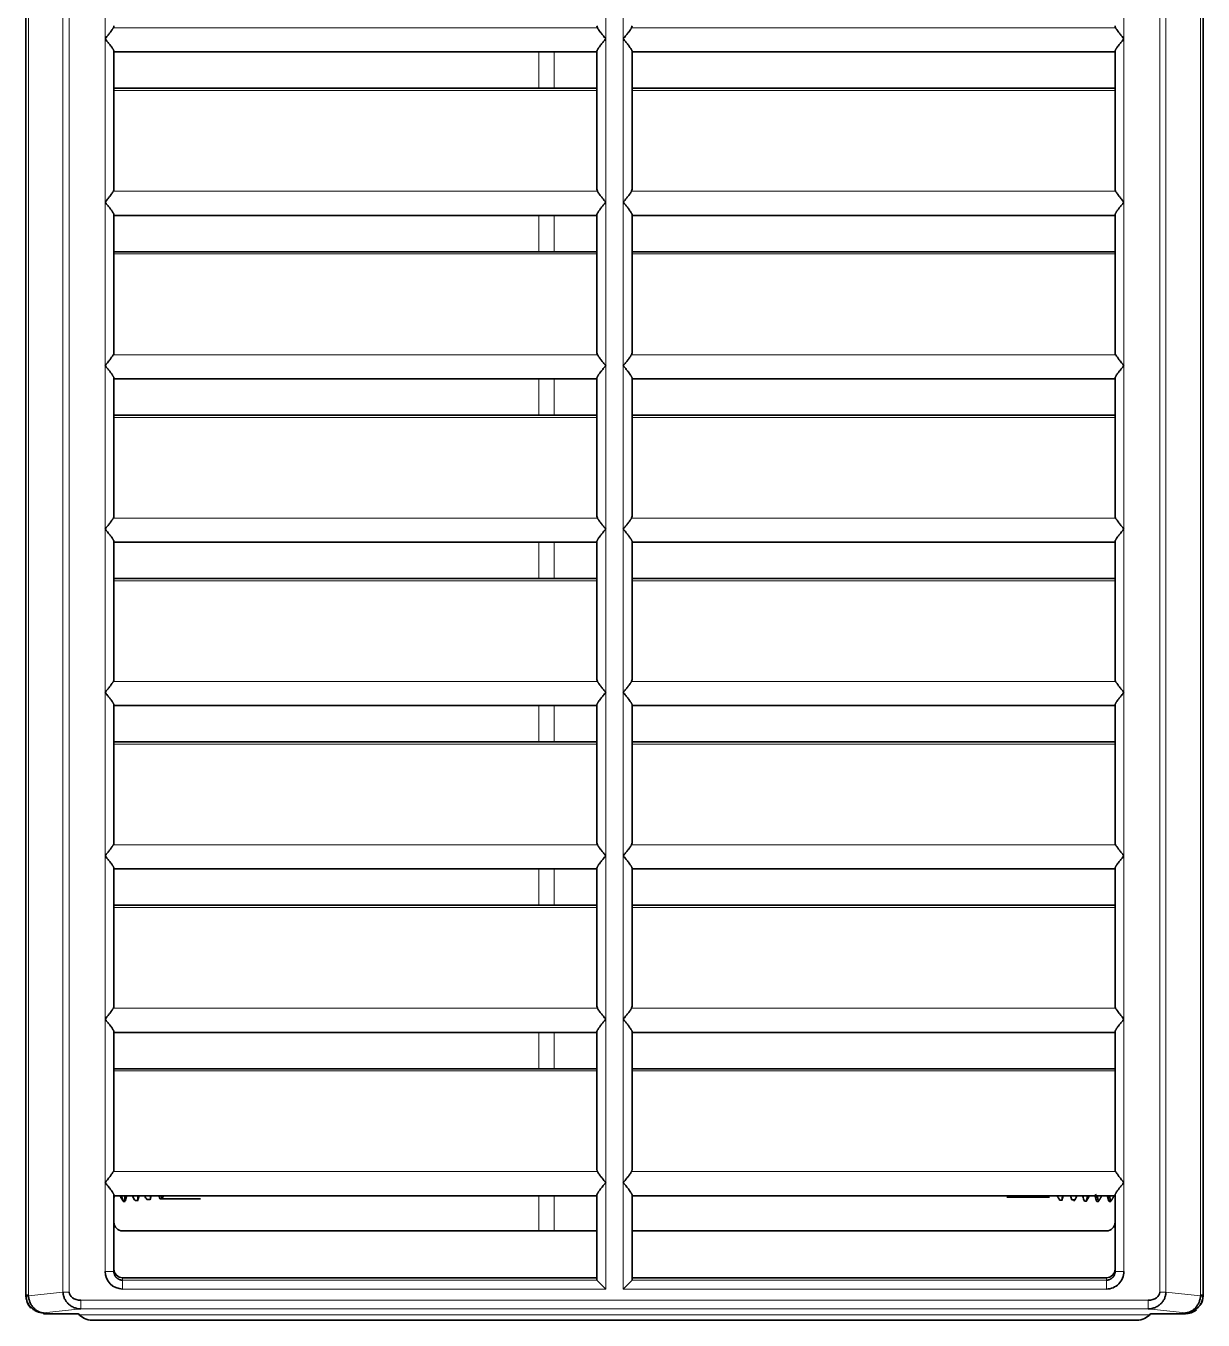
# Model space of a CAD drawing. Header units: inches. Extents: x -1096 to 3103, y -191 to 3207.
# Drawn here: x 2688.4 to 2755.4, y 1251.4 to 1325 of the extents above; entities that cross this region are included whole.
import ezdxf

# ---------------------------------------------------------------- set-up
doc = ezdxf.new("R2010")
doc.units = ezdxf.units.IN

msp = doc.modelspace()

# ---------------------------------------------------------------- linework, layer by layer
at = {"lineweight": 35}
for p, q in [((2688.361, 1364.281), (2688.361, 1252.808)), ((2755.379, 1252.808), (2755.379, 1364.281)), ((2693.37, 1315.743), (2693.37, 1323.6)), ((2693.37, 1323.557), (2720.87, 1323.557)), ((2720.87, 1315.743), (2720.87, 1323.6)), ((2722.87, 1323.6), (2722.87, 1315.743)), ((2722.87, 1323.557), (2750.37, 1323.557)), ((2750.37, 1323.6), (2750.37, 1315.743)), ((2720.87, 1321.491), (2693.37, 1321.491)), ((2750.37, 1321.491), (2722.87, 1321.491)), ((2693.37, 1306.443), (2693.37, 1314.3)), ((2693.37, 1314.257), (2720.87, 1314.257)), ((2720.87, 1306.443), (2720.87, 1314.3)), ((2722.87, 1314.3), (2722.87, 1306.443)), ((2722.87, 1314.257), (2750.37, 1314.257)), ((2750.37, 1314.3), (2750.37, 1306.443)), ((2720.87, 1312.191), (2693.37, 1312.191)), ((2750.37, 1312.191), (2722.87, 1312.191)), ((2693.37, 1297.143), (2693.37, 1305)), ((2693.37, 1304.957), (2720.87, 1304.957)), ((2720.87, 1297.143), (2720.87, 1305)), ((2722.87, 1305), (2722.87, 1297.143)), ((2722.87, 1304.957), (2750.37, 1304.957)), ((2750.37, 1305), (2750.37, 1297.143)), ((2720.87, 1302.891), (2693.37, 1302.891)), ((2750.37, 1302.891), (2722.87, 1302.891)), ((2693.37, 1287.843), (2693.37, 1295.7)), ((2693.37, 1295.657), (2720.87, 1295.657)), ((2720.87, 1287.843), (2720.87, 1295.7)), ((2722.87, 1295.7), (2722.87, 1287.843)), ((2722.87, 1295.657), (2750.37, 1295.657)), ((2750.37, 1295.7), (2750.37, 1287.843)), ((2720.87, 1293.591), (2693.37, 1293.591)), ((2750.37, 1293.591), (2722.87, 1293.591)), ((2693.37, 1278.543), (2693.37, 1286.4)), ((2693.37, 1286.357), (2720.87, 1286.357)), ((2720.87, 1278.543), (2720.87, 1286.4)), ((2722.87, 1286.4), (2722.87, 1278.543)), ((2722.87, 1286.357), (2750.37, 1286.357)), ((2750.37, 1286.4), (2750.37, 1278.543)), ((2720.87, 1284.291), (2693.37, 1284.291)), ((2750.37, 1284.291), (2722.87, 1284.291)), ((2693.37, 1269.243), (2693.37, 1277.1)), ((2693.37, 1277.057), (2720.87, 1277.057)), ((2720.87, 1269.243), (2720.87, 1277.1)), ((2722.87, 1277.1), (2722.87, 1269.243)), ((2722.87, 1277.057), (2750.37, 1277.057)), ((2750.37, 1277.1), (2750.37, 1269.243)), ((2720.87, 1274.991), (2693.37, 1274.991)), ((2750.37, 1274.991), (2722.87, 1274.991)), ((2693.37, 1259.943), (2693.37, 1267.8)), ((2720.87, 1259.943), (2720.87, 1267.8)), ((2722.87, 1267.8), (2722.87, 1259.943)), ((2750.37, 1267.8), (2750.37, 1259.943)), ((2693.37, 1267.757), (2720.87, 1267.757)), ((2722.87, 1267.757), (2750.37, 1267.757)), ((2720.87, 1265.691), (2693.37, 1265.691)), ((2750.37, 1265.691), (2722.87, 1265.691)), ((2693.37, 1254.149), (2693.37, 1258.5)), ((2693.37, 1258.457), (2720.87, 1258.457)), ((2693.387, 1258.438), (2693.407, 1258.475)), ((2693.39, 1258.44), (2693.405, 1258.457)), ((2693.875, 1258.201), (2693.902, 1258.14)), ((2694.091, 1258.441), (2694.105, 1258.457)), ((2694.597, 1258.211), (2694.585, 1258.184)), ((2694.723, 1258.168), (2694.802, 1258.457)), ((2694.726, 1258.193), (2694.726, 1258.457)), ((2694.727, 1258.193), (2694.74, 1258.23)), ((2694.771, 1258.458), (2694.792, 1258.443)), ((2694.79, 1258.44), (2694.805, 1258.457)), ((2695.113, 1258.457), (2695.129, 1258.429)), ((2695.439, 1258.25), (2695.246, 1258.25)), ((2695.439, 1258.25), (2695.459, 1258.3)), ((2695.44, 1258.23), (2695.502, 1258.457)), ((2695.47, 1258.457), (2695.492, 1258.443)), ((2695.49, 1258.44), (2695.505, 1258.457)), ((2696, 1258.287), (2696.102, 1258.287)), ((2696.102, 1258.287), (2698.306, 1258.287)), ((2720.87, 1253.649), (2720.87, 1258.5)), ((2722.87, 1258.5), (2722.87, 1253.649)), ((2722.87, 1258.457), (2750.37, 1258.457)), ((2744.21, 1258.383), (2746.523, 1258.383)), ((2746.474, 1258.457), (2746.513, 1258.39)), ((2746.51, 1258.394), (2746.523, 1258.383)), ((2746.523, 1258.383), (2746.625, 1258.383)), ((2746.651, 1258.427), (2746.659, 1258.457)), ((2747.233, 1258.202), (2747.245, 1258.23)), ((2747.335, 1258.202), (2747.233, 1258.202)), ((2747.351, 1258.242), (2747.335, 1258.202)), ((2747.336, 1258.186), (2747.409, 1258.457)), ((2748.075, 1258.216), (2747.911, 1258.216)), ((2748.521, 1258.457), (2748.528, 1258.449)), ((2748.523, 1258.457), (2748.535, 1258.415)), ((2749.221, 1258.457), (2749.224, 1258.454)), ((2749.921, 1258.457), (2749.924, 1258.454)), ((2750.37, 1258.5), (2750.37, 1254.149)), ((2693.902, 1258.14), (2694.004, 1258.14)), ((2693.985, 1258.171), (2694.004, 1258.14)), ((2748.62, 1258.148), (2748.729, 1258.148)), ((2748.723, 1258.151), (2748.738, 1258.156)), ((2749.322, 1258.14), (2749.424, 1258.14)), ((2750.022, 1258.14), (2750.006, 1258.16)), ((2750.022, 1258.14), (2750.124, 1258.14)), ((2720.87, 1256.457), (2693.87, 1256.457)), ((2749.87, 1256.457), (2722.87, 1256.457)), ((2693.87, 1253.789), (2720.87, 1253.789)), ((2722.87, 1253.789), (2749.87, 1253.789)), ((2720.87, 1253.649), (2720.87, 1253.649)), ((2721.37, 1253.149), (2720.87, 1253.649)), ((2722.87, 1253.649), (2722.37, 1253.149)), ((2688.374, 1252.644), (2688.383, 1252.587)), ((2755.356, 1252.587), (2755.365, 1252.644)), ((2689.372, 1251.746), (2691.124, 1251.746)), ((2752.615, 1251.746), (2754.368, 1251.746)), ((2751.62, 1251.379), (2692.12, 1251.379))]:
    msp.add_line(p, q, dxfattribs=at)
at = {"lineweight": 13}
for p, q in [((2688.507, 1364.281), (2688.507, 1252.808)), ((2755.233, 1252.808), (2755.233, 1364.281)), ((2690.473, 1252.977), (2690.473, 1349.812)), ((2690.827, 1252.977), (2690.827, 1349.812)), ((2752.913, 1349.812), (2752.913, 1252.977)), ((2753.266, 1349.812), (2753.266, 1252.977)), ((2692.87, 1324.307), (2692.87, 1333.607)), ((2721.37, 1333.607), (2721.37, 1324.307)), ((2722.37, 1324.307), (2722.37, 1333.607)), ((2750.87, 1333.607), (2750.87, 1324.307)), ((2720.899, 1324.929), (2693.34, 1324.929)), ((2750.399, 1324.929), (2722.84, 1324.929)), ((2692.87, 1315.007), (2692.87, 1324.307)), ((2721.37, 1324.307), (2721.37, 1315.007)), ((2722.37, 1315.007), (2722.37, 1324.307)), ((2750.87, 1324.307), (2750.87, 1315.007)), ((2717.567, 1321.49), (2717.567, 1323.557)), ((2718.433, 1323.557), (2718.433, 1321.489)), ((2720.87, 1321.362), (2693.37, 1321.362)), ((2750.37, 1321.362), (2722.87, 1321.362)), ((2692.87, 1305.707), (2692.87, 1315.007)), ((2720.899, 1315.629), (2693.34, 1315.629)), ((2721.37, 1315.007), (2721.37, 1305.707)), ((2722.37, 1305.707), (2722.37, 1315.007)), ((2750.399, 1315.629), (2722.84, 1315.629)), ((2750.87, 1315.007), (2750.87, 1305.707)), ((2717.567, 1312.19), (2717.567, 1314.257)), ((2718.433, 1314.256), (2718.433, 1312.19)), ((2720.87, 1312.062), (2693.37, 1312.062)), ((2750.37, 1312.062), (2722.87, 1312.062)), ((2720.899, 1306.329), (2693.34, 1306.329)), ((2750.399, 1306.329), (2722.84, 1306.329)), ((2692.87, 1296.407), (2692.87, 1305.707)), ((2721.37, 1305.707), (2721.37, 1296.407)), ((2722.37, 1296.407), (2722.37, 1305.707)), ((2750.87, 1305.707), (2750.87, 1296.407)), ((2717.567, 1302.89), (2717.567, 1304.957)), ((2718.433, 1304.957), (2718.433, 1302.889)), ((2720.87, 1302.762), (2693.37, 1302.762)), ((2750.37, 1302.762), (2722.87, 1302.762)), ((2720.899, 1297.029), (2693.34, 1297.029)), ((2750.399, 1297.029), (2722.84, 1297.029)), ((2692.87, 1287.107), (2692.87, 1296.407)), ((2721.37, 1296.407), (2721.37, 1287.107)), ((2722.37, 1287.107), (2722.37, 1296.407)), ((2750.87, 1296.407), (2750.87, 1287.107)), ((2717.567, 1293.592), (2717.567, 1295.658)), ((2718.433, 1295.658), (2718.433, 1293.592)), ((2720.87, 1293.462), (2693.37, 1293.462)), ((2750.37, 1293.462), (2722.87, 1293.462)), ((2720.899, 1287.729), (2693.34, 1287.729)), ((2750.399, 1287.729), (2722.84, 1287.729)), ((2692.87, 1277.807), (2692.87, 1287.107)), ((2721.37, 1287.107), (2721.37, 1277.807)), ((2722.37, 1277.807), (2722.37, 1287.107)), ((2750.87, 1287.107), (2750.87, 1277.807)), ((2717.567, 1284.292), (2717.567, 1286.358)), ((2718.433, 1286.358), (2718.433, 1284.291)), ((2720.87, 1284.162), (2693.37, 1284.162)), ((2750.37, 1284.162), (2722.87, 1284.162)), ((2720.899, 1278.429), (2693.34, 1278.429)), ((2750.399, 1278.429), (2722.84, 1278.429)), ((2692.87, 1268.507), (2692.87, 1277.807)), ((2721.37, 1277.807), (2721.37, 1268.507)), ((2722.37, 1268.507), (2722.37, 1277.807)), ((2750.87, 1277.807), (2750.87, 1268.507)), ((2717.567, 1274.992), (2717.567, 1277.058)), ((2718.433, 1277.058), (2718.433, 1274.992)), ((2720.87, 1274.862), (2693.37, 1274.862)), ((2750.37, 1274.862), (2722.87, 1274.862)), ((2692.87, 1268.507), (2692.87, 1259.207)), ((2720.899, 1269.129), (2693.34, 1269.129)), ((2721.37, 1268.507), (2721.37, 1259.207)), ((2722.37, 1259.207), (2722.37, 1268.507)), ((2750.399, 1269.129), (2722.84, 1269.129)), ((2750.87, 1268.507), (2750.87, 1259.207)), ((2717.567, 1265.692), (2717.567, 1267.758)), ((2718.433, 1267.758), (2718.433, 1265.691)), ((2720.87, 1265.562), (2693.37, 1265.562)), ((2750.37, 1265.562), (2722.87, 1265.562)), ((2720.899, 1259.829), (2693.34, 1259.829)), ((2750.399, 1259.829), (2722.84, 1259.829)), ((2692.87, 1259.207), (2692.87, 1254.149)), ((2721.37, 1259.207), (2721.37, 1253.149)), ((2722.37, 1253.149), (2722.37, 1259.207)), ((2750.87, 1259.207), (2750.87, 1254.149)), ((2717.567, 1256.458), (2717.567, 1258.459)), ((2718.433, 1258.458), (2718.433, 1256.459)), ((2692.87, 1254.149), (2693.37, 1254.149)), ((2693.87, 1253.649), (2693.87, 1253.789)), ((2749.87, 1253.649), (2749.87, 1253.789)), ((2750.87, 1254.149), (2750.37, 1254.149)), ((2720.87, 1253.649), (2693.87, 1253.649)), ((2693.87, 1253.149), (2693.87, 1253.649)), ((2721.37, 1253.149), (2693.87, 1253.149)), ((2749.87, 1253.149), (2722.37, 1253.149)), ((2749.87, 1253.649), (2722.87, 1253.649)), ((2749.87, 1253.149), (2749.87, 1253.649)), ((2690.473, 1252.977), (2688.508, 1252.77)), ((2690.473, 1252.977), (2690.827, 1252.977)), ((2752.258, 1252.511), (2691.482, 1252.511)), ((2691.482, 1252.014), (2691.482, 1252.511)), ((2752.258, 1252.014), (2752.258, 1252.511)), ((2753.266, 1252.977), (2752.913, 1252.977)), ((2755.231, 1252.77), (2753.266, 1252.977)), ((2691.482, 1252.014), (2689.364, 1251.791)), ((2689.364, 1251.791), (2689.372, 1251.746)), ((2752.328, 1251.674), (2691.411, 1251.674)), ((2752.258, 1252.014), (2691.482, 1252.014)), ((2754.375, 1251.791), (2752.258, 1252.014)), ((2754.375, 1251.791), (2754.368, 1251.746))]:
    msp.add_line(p, q, dxfattribs=at)
at = {"lineweight": 35}
for centre, radius, start, end in [((2693.87, 1256.957), 0.5, 180, 270), ((2749.87, 1256.957), 0.5, 270, 0), ((2693.87, 1254.149), 1, 179.99615, 269.99512), ((2749.87, 1254.149), 1, 270.00382, 0.0049), ((2692.12, 1252.379), 1, 220.65609, 270), ((2751.62, 1252.379), 1, 270, 319.34391)]:
    msp.add_arc(centre, radius, start, end, dxfattribs=at)
for centre, major_axis, ratio, start_param, end_param in [((2692.87, 1325.043), (-0.5, 0), 0.674509, 2.795963, 3.141593), ((2721.37, 1325.043), (-0.5, 0), 0.674509, 0, 0.34563), ((2722.37, 1325.043), (-0.5, 0), 0.674509, 2.795963, 3.141593), ((2750.87, 1325.043), (0.5, 0), 0.674509, 3.141593, 3.487223), ((2692.87, 1315.743), (-0.5, 0), 0.674509, 2.795963, 3.141593), ((2721.37, 1315.743), (-0.5, 0), 0.674509, 0, 0.34563), ((2722.37, 1315.743), (-0.5, 0), 0.674509, 2.795963, 3.141593), ((2750.87, 1315.743), (-0.5, 0), 0.674509, 0, 0.34563), ((2692.87, 1306.443), (0.5, 0), 0.674509, 5.937555, 6.283185), ((2721.37, 1306.443), (-0.5, 0), 0.674509, 0, 0.34563), ((2722.37, 1306.443), (-0.5, 0), 0.674509, 2.795963, 3.141593), ((2750.87, 1306.443), (-0.5, 0), 0.674509, 0, 0.34563), ((2692.87, 1297.143), (0.5, 0), 0.674509, 5.937555, 6.283185), ((2721.37, 1297.143), (-0.5, 0), 0.674509, 0, 0.34563), ((2722.37, 1297.143), (-0.5, 0), 0.674509, 2.795963, 3.141593), ((2750.87, 1297.143), (-0.5, 0), 0.674509, 0, 0.34563), ((2692.87, 1287.843), (-0.5, 0), 0.674509, 2.795963, 3.141593), ((2721.37, 1287.843), (-0.5, 0), 0.674509, 0, 0.34563), ((2722.37, 1287.843), (-0.5, 0), 0.674509, 2.795963, 3.141593), ((2750.87, 1287.843), (-0.5, 0), 0.674509, 0, 0.34563), ((2692.87, 1278.543), (0.5, 0), 0.674509, 5.937555, 6.283185), ((2721.37, 1278.543), (-0.5, 0), 0.674509, 0, 0.34563), ((2722.37, 1278.543), (-0.5, 0), 0.674509, 2.795963, 3.141593), ((2750.87, 1278.543), (-0.5, 0), 0.674509, 0, 0.34563), ((2692.87, 1269.243), (-0.5, 0), 0.674509, 2.795963, 3.141593), ((2721.37, 1269.243), (-0.5, 0), 0.674509, 0, 0.34563), ((2722.37, 1269.243), (-0.5, 0), 0.674509, 2.795963, 3.141593), ((2750.87, 1269.243), (-0.5, 0), 0.674509, 0, 0.34563), ((2692.87, 1259.943), (-0.5, 0), 0.674509, 2.795963, 3.141593), ((2721.37, 1259.943), (0.5, 0), 0.674509, 3.141593, 3.487223), ((2722.37, 1259.943), (-0.5, 0), 0.674509, 2.795963, 3.141593), ((2750.87, 1259.943), (-0.5, 0), 0.674509, 0, 0.34563), ((2744.342, 1260.141), (-4.941, 1.794), 0.179153, 3.119459, 3.338518), ((2693.87, 1254.289), (0, 0.5), 0.999848, 1.570796, 3.141593), ((2749.87, 1254.289), (0, 0.5), 0.999848, 3.141593, 4.712389), ((2722.37, 1253.649), (0.5, 0), 0.017452, 6.265734, 6.283185), ((2689.37, 1252.751), (0.165, -0.992), 0.994372, 4.546903, 5.299574), ((2691.534, 1253.014), (-0.705, -0.074), 0.70517, 6.209166, 7.705915), ((2752.206, 1253.014), (-0.705, 0.074), 0.705146, 1.718713, 3.215557), ((2754.37, 1252.751), (-0.165, -0.992), 0.994372, 1.237811, 1.736283), ((2691.124, 1251.719), (-0.25, 0), 0.105104, 3.159046, 4.712389), ((2752.615, 1251.719), (-0.25, 0), 0.105104, 4.712389, 6.265732), ((2754.37, 1252.751), (-0.165, -0.992), 0.994372, 0.163662, 0.840086)]:
    msp.add_ellipse(centre, major_axis=major_axis, ratio=ratio, start_param=start_param, end_param=end_param, dxfattribs=at)
for points, degree in [([(2693.34, 1324.929), (2693.334, 1324.918), (2693.321, 1324.895), (2693.295, 1324.854), (2693.263, 1324.807), (2693.224, 1324.752), (2693.178, 1324.691), (2693.126, 1324.625), (2693.068, 1324.552), (2693.006, 1324.474), (2692.938, 1324.391), (2692.893, 1324.335), (2692.87, 1324.307)], 3), ([(2721.37, 1324.307), (2721.347, 1324.335), (2721.301, 1324.391), (2721.235, 1324.473), (2721.172, 1324.551), (2721.114, 1324.624), (2721.062, 1324.692), (2721.016, 1324.752), (2720.977, 1324.806), (2720.945, 1324.854), (2720.919, 1324.895), (2720.905, 1324.918), (2720.899, 1324.929)], 3), ([(2722.84, 1324.929), (2722.834, 1324.918), (2722.821, 1324.895), (2722.795, 1324.854), (2722.762, 1324.806), (2722.723, 1324.752), (2722.678, 1324.692), (2722.626, 1324.624), (2722.568, 1324.551), (2722.505, 1324.473), (2722.438, 1324.391), (2722.393, 1324.335), (2722.37, 1324.307)], 3), ([(2750.87, 1324.307), (2750.847, 1324.335), (2750.801, 1324.391), (2750.734, 1324.474), (2750.671, 1324.552), (2750.614, 1324.625), (2750.562, 1324.691), (2750.516, 1324.752), (2750.477, 1324.807), (2750.445, 1324.854), (2750.419, 1324.895), (2750.405, 1324.918), (2750.399, 1324.929)], 3), ([(2692.87, 1324.307), (2692.893, 1324.279), (2692.939, 1324.223), (2693.008, 1324.138), (2693.073, 1324.057), (2693.133, 1323.981), (2693.185, 1323.913), (2693.231, 1323.852), (2693.27, 1323.797), (2693.302, 1323.75), (2693.328, 1323.709), (2693.347, 1323.674), (2693.36, 1323.644), (2693.368, 1323.619), (2693.37, 1323.606), (2693.37, 1323.6)], 3), ([(2721.37, 1324.307), (2721.346, 1324.278), (2721.299, 1324.22), (2721.23, 1324.135), (2721.165, 1324.054), (2721.105, 1323.979), (2721.052, 1323.91), (2721.006, 1323.849), (2720.967, 1323.794), (2720.936, 1323.747), (2720.911, 1323.707), (2720.892, 1323.672), (2720.879, 1323.643), (2720.871, 1323.619), (2720.87, 1323.606), (2720.87, 1323.6)], 3), ([(2722.37, 1324.307), (2722.394, 1324.278), (2722.441, 1324.22), (2722.51, 1324.135), (2722.575, 1324.054), (2722.634, 1323.979), (2722.687, 1323.91), (2722.733, 1323.849), (2722.772, 1323.794), (2722.804, 1323.747), (2722.829, 1323.707), (2722.848, 1323.672), (2722.861, 1323.643), (2722.868, 1323.619), (2722.87, 1323.606), (2722.87, 1323.6)], 3), ([(2750.37, 1323.6), (2750.37, 1323.606), (2750.371, 1323.619), (2750.379, 1323.644), (2750.393, 1323.673), (2750.412, 1323.708), (2750.437, 1323.749), (2750.469, 1323.797), (2750.508, 1323.851), (2750.554, 1323.913), (2750.607, 1323.981), (2750.666, 1324.056), (2750.732, 1324.138), (2750.801, 1324.223), (2750.847, 1324.279), (2750.87, 1324.307)], 3), ([(2693.34, 1315.629), (2693.334, 1315.618), (2693.321, 1315.595), (2693.295, 1315.554), (2693.263, 1315.507), (2693.224, 1315.452), (2693.178, 1315.391), (2693.126, 1315.325), (2693.068, 1315.252), (2693.006, 1315.174), (2692.938, 1315.091), (2692.893, 1315.035), (2692.87, 1315.007)], 3), ([(2692.87, 1315.007), (2692.893, 1314.979), (2692.939, 1314.923), (2693.008, 1314.838), (2693.073, 1314.757), (2693.133, 1314.681), (2693.185, 1314.613), (2693.231, 1314.552), (2693.27, 1314.497), (2693.302, 1314.45), (2693.328, 1314.409), (2693.347, 1314.374), (2693.36, 1314.344), (2693.368, 1314.319), (2693.37, 1314.306), (2693.37, 1314.3)], 3), ([(2721.37, 1315.007), (2721.346, 1314.978), (2721.299, 1314.92), (2721.23, 1314.835), (2721.165, 1314.754), (2721.105, 1314.679), (2721.052, 1314.61), (2721.006, 1314.549), (2720.967, 1314.494), (2720.936, 1314.447), (2720.911, 1314.407), (2720.892, 1314.372), (2720.879, 1314.343), (2720.871, 1314.319), (2720.87, 1314.306), (2720.87, 1314.3)], 3), ([(2721.37, 1315.007), (2721.347, 1315.035), (2721.301, 1315.091), (2721.235, 1315.173), (2721.172, 1315.251), (2721.114, 1315.324), (2721.062, 1315.392), (2721.016, 1315.452), (2720.977, 1315.506), (2720.945, 1315.554), (2720.919, 1315.595), (2720.905, 1315.618), (2720.899, 1315.629)], 3), ([(2722.84, 1315.629), (2722.834, 1315.618), (2722.821, 1315.595), (2722.795, 1315.554), (2722.762, 1315.506), (2722.723, 1315.452), (2722.678, 1315.392), (2722.626, 1315.324), (2722.568, 1315.251), (2722.505, 1315.173), (2722.438, 1315.091), (2722.393, 1315.035), (2722.37, 1315.007)], 3), ([(2722.37, 1315.007), (2722.394, 1314.978), (2722.441, 1314.92), (2722.51, 1314.835), (2722.575, 1314.754), (2722.634, 1314.679), (2722.687, 1314.61), (2722.733, 1314.549), (2722.772, 1314.494), (2722.804, 1314.447), (2722.829, 1314.407), (2722.848, 1314.372), (2722.861, 1314.343), (2722.868, 1314.319), (2722.87, 1314.306), (2722.87, 1314.3)], 3), ([(2750.37, 1314.3), (2750.37, 1314.306), (2750.371, 1314.319), (2750.379, 1314.344), (2750.393, 1314.373), (2750.412, 1314.408), (2750.437, 1314.449), (2750.469, 1314.497), (2750.508, 1314.551), (2750.554, 1314.613), (2750.607, 1314.681), (2750.666, 1314.756), (2750.732, 1314.838), (2750.801, 1314.923), (2750.847, 1314.979), (2750.87, 1315.007)], 3), ([(2750.87, 1315.007), (2750.847, 1315.035), (2750.801, 1315.091), (2750.734, 1315.174), (2750.671, 1315.252), (2750.614, 1315.325), (2750.562, 1315.391), (2750.516, 1315.452), (2750.477, 1315.507), (2750.445, 1315.554), (2750.419, 1315.595), (2750.405, 1315.618), (2750.399, 1315.629)], 3), ([(2693.34, 1306.329), (2693.334, 1306.318), (2693.321, 1306.295), (2693.295, 1306.254), (2693.263, 1306.207), (2693.224, 1306.152), (2693.178, 1306.091), (2693.126, 1306.025), (2693.068, 1305.952), (2693.006, 1305.874), (2692.938, 1305.791), (2692.893, 1305.735), (2692.87, 1305.707)], 3), ([(2721.37, 1305.707), (2721.347, 1305.735), (2721.301, 1305.791), (2721.235, 1305.873), (2721.172, 1305.951), (2721.114, 1306.024), (2721.062, 1306.092), (2721.016, 1306.152), (2720.977, 1306.206), (2720.945, 1306.254), (2720.919, 1306.295), (2720.905, 1306.318), (2720.899, 1306.329)], 3), ([(2722.84, 1306.329), (2722.834, 1306.318), (2722.821, 1306.295), (2722.795, 1306.254), (2722.762, 1306.206), (2722.723, 1306.152), (2722.678, 1306.092), (2722.626, 1306.024), (2722.568, 1305.951), (2722.505, 1305.873), (2722.438, 1305.791), (2722.393, 1305.735), (2722.37, 1305.707)], 3), ([(2750.87, 1305.707), (2750.847, 1305.735), (2750.801, 1305.791), (2750.734, 1305.874), (2750.671, 1305.952), (2750.614, 1306.025), (2750.562, 1306.091), (2750.516, 1306.152), (2750.477, 1306.207), (2750.445, 1306.254), (2750.419, 1306.295), (2750.405, 1306.318), (2750.399, 1306.329)], 3), ([(2692.87, 1305.707), (2692.893, 1305.679), (2692.939, 1305.623), (2693.008, 1305.538), (2693.073, 1305.457), (2693.133, 1305.381), (2693.185, 1305.313), (2693.231, 1305.252), (2693.27, 1305.197), (2693.302, 1305.15), (2693.328, 1305.109), (2693.347, 1305.074), (2693.36, 1305.044), (2693.368, 1305.019), (2693.37, 1305.006), (2693.37, 1305)], 3), ([(2721.37, 1305.707), (2721.346, 1305.678), (2721.299, 1305.62), (2721.23, 1305.535), (2721.165, 1305.454), (2721.105, 1305.379), (2721.052, 1305.31), (2721.006, 1305.249), (2720.967, 1305.194), (2720.936, 1305.147), (2720.911, 1305.107), (2720.892, 1305.072), (2720.879, 1305.043), (2720.871, 1305.019), (2720.87, 1305.006), (2720.87, 1305)], 3), ([(2722.37, 1305.707), (2722.394, 1305.678), (2722.441, 1305.62), (2722.51, 1305.535), (2722.575, 1305.454), (2722.634, 1305.379), (2722.687, 1305.31), (2722.733, 1305.249), (2722.772, 1305.194), (2722.804, 1305.147), (2722.829, 1305.107), (2722.848, 1305.072), (2722.861, 1305.043), (2722.868, 1305.019), (2722.87, 1305.006), (2722.87, 1305)], 3), ([(2750.37, 1305), (2750.37, 1305.006), (2750.371, 1305.019), (2750.379, 1305.044), (2750.393, 1305.073), (2750.412, 1305.108), (2750.437, 1305.149), (2750.469, 1305.197), (2750.508, 1305.251), (2750.554, 1305.313), (2750.607, 1305.381), (2750.666, 1305.456), (2750.732, 1305.538), (2750.801, 1305.623), (2750.847, 1305.679), (2750.87, 1305.707)], 3), ([(2693.34, 1297.029), (2693.334, 1297.018), (2693.321, 1296.995), (2693.295, 1296.954), (2693.263, 1296.907), (2693.224, 1296.852), (2693.178, 1296.791), (2693.126, 1296.725), (2693.068, 1296.652), (2693.006, 1296.574), (2692.938, 1296.491), (2692.893, 1296.435), (2692.87, 1296.407)], 3), ([(2721.37, 1296.407), (2721.347, 1296.435), (2721.301, 1296.491), (2721.235, 1296.573), (2721.172, 1296.651), (2721.114, 1296.724), (2721.062, 1296.792), (2721.016, 1296.852), (2720.977, 1296.906), (2720.945, 1296.954), (2720.919, 1296.995), (2720.905, 1297.018), (2720.899, 1297.029)], 3), ([(2722.84, 1297.029), (2722.834, 1297.018), (2722.821, 1296.995), (2722.795, 1296.954), (2722.762, 1296.906), (2722.723, 1296.852), (2722.678, 1296.792), (2722.626, 1296.724), (2722.568, 1296.651), (2722.505, 1296.573), (2722.438, 1296.491), (2722.393, 1296.435), (2722.37, 1296.407)], 3), ([(2750.87, 1296.407), (2750.847, 1296.435), (2750.801, 1296.491), (2750.734, 1296.574), (2750.671, 1296.652), (2750.614, 1296.725), (2750.562, 1296.791), (2750.516, 1296.852), (2750.477, 1296.907), (2750.445, 1296.954), (2750.419, 1296.995), (2750.405, 1297.018), (2750.399, 1297.029)], 3), ([(2692.87, 1296.407), (2692.893, 1296.379), (2692.939, 1296.323), (2693.008, 1296.238), (2693.073, 1296.157), (2693.133, 1296.081), (2693.185, 1296.013), (2693.231, 1295.952), (2693.27, 1295.897), (2693.302, 1295.85), (2693.328, 1295.809), (2693.347, 1295.774), (2693.36, 1295.744), (2693.368, 1295.719), (2693.37, 1295.706), (2693.37, 1295.7)], 3), ([(2721.37, 1296.407), (2721.346, 1296.378), (2721.299, 1296.32), (2721.23, 1296.235), (2721.165, 1296.154), (2721.105, 1296.079), (2721.052, 1296.01), (2721.006, 1295.949), (2720.967, 1295.894), (2720.936, 1295.847), (2720.911, 1295.807), (2720.892, 1295.772), (2720.879, 1295.743), (2720.871, 1295.719), (2720.87, 1295.706), (2720.87, 1295.7)], 3), ([(2722.37, 1296.407), (2722.394, 1296.378), (2722.441, 1296.32), (2722.51, 1296.235), (2722.575, 1296.154), (2722.634, 1296.079), (2722.687, 1296.01), (2722.733, 1295.949), (2722.772, 1295.894), (2722.804, 1295.847), (2722.829, 1295.807), (2722.848, 1295.772), (2722.861, 1295.743), (2722.868, 1295.719), (2722.87, 1295.706), (2722.87, 1295.7)], 3), ([(2750.37, 1295.7), (2750.37, 1295.706), (2750.371, 1295.719), (2750.379, 1295.744), (2750.393, 1295.773), (2750.412, 1295.808), (2750.437, 1295.849), (2750.469, 1295.897), (2750.508, 1295.951), (2750.554, 1296.013), (2750.607, 1296.081), (2750.666, 1296.156), (2750.732, 1296.238), (2750.801, 1296.323), (2750.847, 1296.379), (2750.87, 1296.407)], 3), ([(2693.34, 1287.729), (2693.334, 1287.718), (2693.321, 1287.695), (2693.295, 1287.654), (2693.263, 1287.607), (2693.224, 1287.552), (2693.178, 1287.491), (2693.126, 1287.425), (2693.068, 1287.352), (2693.006, 1287.274), (2692.938, 1287.191), (2692.893, 1287.135), (2692.87, 1287.107)], 3), ([(2721.37, 1287.107), (2721.347, 1287.135), (2721.301, 1287.191), (2721.235, 1287.273), (2721.172, 1287.351), (2721.114, 1287.424), (2721.062, 1287.492), (2721.016, 1287.552), (2720.977, 1287.606), (2720.945, 1287.654), (2720.919, 1287.695), (2720.905, 1287.718), (2720.899, 1287.729)], 3), ([(2722.84, 1287.729), (2722.834, 1287.718), (2722.821, 1287.695), (2722.795, 1287.654), (2722.762, 1287.606), (2722.723, 1287.552), (2722.678, 1287.492), (2722.626, 1287.424), (2722.568, 1287.351), (2722.505, 1287.273), (2722.438, 1287.191), (2722.393, 1287.135), (2722.37, 1287.107)], 3), ([(2750.87, 1287.107), (2750.847, 1287.135), (2750.801, 1287.191), (2750.734, 1287.274), (2750.671, 1287.352), (2750.614, 1287.425), (2750.562, 1287.491), (2750.516, 1287.552), (2750.477, 1287.607), (2750.445, 1287.654), (2750.419, 1287.695), (2750.405, 1287.718), (2750.399, 1287.729)], 3), ([(2692.87, 1287.107), (2692.893, 1287.079), (2692.939, 1287.023), (2693.008, 1286.938), (2693.073, 1286.857), (2693.133, 1286.781), (2693.185, 1286.713), (2693.231, 1286.652), (2693.27, 1286.597), (2693.302, 1286.55), (2693.328, 1286.509), (2693.347, 1286.474), (2693.36, 1286.444), (2693.368, 1286.419), (2693.37, 1286.406), (2693.37, 1286.4)], 3), ([(2721.37, 1287.107), (2721.346, 1287.078), (2721.299, 1287.02), (2721.23, 1286.935), (2721.165, 1286.854), (2721.105, 1286.779), (2721.052, 1286.71), (2721.006, 1286.649), (2720.967, 1286.594), (2720.936, 1286.547), (2720.911, 1286.507), (2720.892, 1286.472), (2720.879, 1286.443), (2720.871, 1286.419), (2720.87, 1286.406), (2720.87, 1286.4)], 3), ([(2722.37, 1287.107), (2722.394, 1287.078), (2722.441, 1287.02), (2722.51, 1286.935), (2722.575, 1286.854), (2722.634, 1286.779), (2722.687, 1286.71), (2722.733, 1286.649), (2722.772, 1286.594), (2722.804, 1286.547), (2722.829, 1286.507), (2722.848, 1286.472), (2722.861, 1286.443), (2722.868, 1286.419), (2722.87, 1286.406), (2722.87, 1286.4)], 3), ([(2750.37, 1286.4), (2750.37, 1286.406), (2750.371, 1286.419), (2750.379, 1286.444), (2750.393, 1286.473), (2750.412, 1286.508), (2750.437, 1286.549), (2750.469, 1286.597), (2750.508, 1286.651), (2750.554, 1286.713), (2750.607, 1286.781), (2750.666, 1286.856), (2750.732, 1286.938), (2750.801, 1287.023), (2750.847, 1287.079), (2750.87, 1287.107)], 3), ([(2693.34, 1278.429), (2693.334, 1278.418), (2693.321, 1278.395), (2693.295, 1278.354), (2693.263, 1278.307), (2693.224, 1278.252), (2693.178, 1278.191), (2693.126, 1278.125), (2693.068, 1278.052), (2693.006, 1277.974), (2692.938, 1277.891), (2692.893, 1277.835), (2692.87, 1277.807)], 3), ([(2721.37, 1277.807), (2721.347, 1277.835), (2721.301, 1277.891), (2721.235, 1277.973), (2721.172, 1278.051), (2721.114, 1278.124), (2721.062, 1278.192), (2721.016, 1278.252), (2720.977, 1278.306), (2720.945, 1278.354), (2720.919, 1278.395), (2720.905, 1278.418), (2720.899, 1278.429)], 3), ([(2722.84, 1278.429), (2722.834, 1278.418), (2722.821, 1278.395), (2722.795, 1278.354), (2722.762, 1278.306), (2722.723, 1278.252), (2722.678, 1278.192), (2722.626, 1278.124), (2722.568, 1278.051), (2722.505, 1277.973), (2722.438, 1277.891), (2722.393, 1277.835), (2722.37, 1277.807)], 3), ([(2750.87, 1277.807), (2750.847, 1277.835), (2750.801, 1277.891), (2750.734, 1277.974), (2750.671, 1278.052), (2750.614, 1278.125), (2750.562, 1278.191), (2750.516, 1278.252), (2750.477, 1278.307), (2750.445, 1278.354), (2750.419, 1278.395), (2750.405, 1278.418), (2750.399, 1278.429)], 3), ([(2692.87, 1277.807), (2692.893, 1277.779), (2692.939, 1277.723), (2693.008, 1277.638), (2693.073, 1277.557), (2693.133, 1277.481), (2693.185, 1277.413), (2693.231, 1277.352), (2693.27, 1277.297), (2693.302, 1277.25), (2693.328, 1277.209), (2693.347, 1277.174), (2693.36, 1277.144), (2693.368, 1277.119), (2693.37, 1277.106), (2693.37, 1277.1)], 3), ([(2721.37, 1277.807), (2721.346, 1277.778), (2721.299, 1277.72), (2721.23, 1277.635), (2721.165, 1277.554), (2721.105, 1277.479), (2721.052, 1277.41), (2721.006, 1277.349), (2720.967, 1277.294), (2720.936, 1277.247), (2720.911, 1277.207), (2720.892, 1277.172), (2720.879, 1277.143), (2720.871, 1277.119), (2720.87, 1277.106), (2720.87, 1277.1)], 3), ([(2722.37, 1277.807), (2722.394, 1277.778), (2722.441, 1277.72), (2722.51, 1277.635), (2722.575, 1277.554), (2722.634, 1277.479), (2722.687, 1277.41), (2722.733, 1277.349), (2722.772, 1277.294), (2722.804, 1277.247), (2722.829, 1277.207), (2722.848, 1277.172), (2722.861, 1277.143), (2722.868, 1277.119), (2722.87, 1277.106), (2722.87, 1277.1)], 3), ([(2750.37, 1277.1), (2750.37, 1277.106), (2750.371, 1277.119), (2750.379, 1277.144), (2750.393, 1277.173), (2750.412, 1277.208), (2750.437, 1277.249), (2750.469, 1277.297), (2750.508, 1277.351), (2750.554, 1277.413), (2750.607, 1277.481), (2750.666, 1277.556), (2750.732, 1277.638), (2750.801, 1277.723), (2750.847, 1277.779), (2750.87, 1277.807)], 3), ([(2693.34, 1269.129), (2693.334, 1269.118), (2693.321, 1269.095), (2693.295, 1269.054), (2693.263, 1269.007), (2693.224, 1268.952), (2693.178, 1268.891), (2693.126, 1268.825), (2693.068, 1268.752), (2693.006, 1268.674), (2692.938, 1268.591), (2692.893, 1268.535), (2692.87, 1268.507)], 3), ([(2692.87, 1268.507), (2692.893, 1268.479), (2692.939, 1268.423), (2693.008, 1268.338), (2693.073, 1268.257), (2693.133, 1268.181), (2693.185, 1268.113), (2693.231, 1268.052), (2693.27, 1267.997), (2693.302, 1267.95), (2693.328, 1267.909), (2693.347, 1267.874), (2693.36, 1267.844), (2693.368, 1267.819), (2693.37, 1267.806), (2693.37, 1267.8)], 3), ([(2721.37, 1268.507), (2721.346, 1268.478), (2721.299, 1268.42), (2721.23, 1268.335), (2721.165, 1268.254), (2721.105, 1268.179), (2721.052, 1268.11), (2721.006, 1268.049), (2720.967, 1267.994), (2720.936, 1267.947), (2720.911, 1267.907), (2720.892, 1267.872), (2720.879, 1267.843), (2720.871, 1267.819), (2720.87, 1267.806), (2720.87, 1267.8)], 3), ([(2721.37, 1268.507), (2721.347, 1268.535), (2721.301, 1268.591), (2721.235, 1268.673), (2721.172, 1268.751), (2721.114, 1268.824), (2721.062, 1268.892), (2721.016, 1268.952), (2720.977, 1269.006), (2720.945, 1269.054), (2720.919, 1269.095), (2720.905, 1269.118), (2720.899, 1269.129)], 3), ([(2722.84, 1269.129), (2722.834, 1269.118), (2722.821, 1269.095), (2722.795, 1269.054), (2722.762, 1269.006), (2722.723, 1268.952), (2722.678, 1268.892), (2722.626, 1268.824), (2722.568, 1268.751), (2722.505, 1268.673), (2722.438, 1268.591), (2722.393, 1268.535), (2722.37, 1268.507)], 3), ([(2722.37, 1268.507), (2722.394, 1268.478), (2722.441, 1268.42), (2722.51, 1268.335), (2722.575, 1268.254), (2722.634, 1268.179), (2722.687, 1268.11), (2722.733, 1268.049), (2722.772, 1267.994), (2722.804, 1267.947), (2722.829, 1267.907), (2722.848, 1267.872), (2722.861, 1267.843), (2722.868, 1267.819), (2722.87, 1267.806), (2722.87, 1267.8)], 3), ([(2750.37, 1267.8), (2750.37, 1267.806), (2750.371, 1267.819), (2750.379, 1267.844), (2750.393, 1267.873), (2750.412, 1267.908), (2750.437, 1267.949), (2750.469, 1267.997), (2750.508, 1268.051), (2750.554, 1268.113), (2750.607, 1268.181), (2750.666, 1268.256), (2750.732, 1268.338), (2750.801, 1268.423), (2750.847, 1268.479), (2750.87, 1268.507)], 3), ([(2750.87, 1268.507), (2750.847, 1268.535), (2750.801, 1268.591), (2750.734, 1268.674), (2750.671, 1268.752), (2750.614, 1268.825), (2750.562, 1268.891), (2750.516, 1268.952), (2750.477, 1269.007), (2750.445, 1269.054), (2750.419, 1269.095), (2750.405, 1269.118), (2750.399, 1269.129)], 3), ([(2693.34, 1259.829), (2693.334, 1259.818), (2693.321, 1259.795), (2693.295, 1259.754), (2693.262, 1259.706), (2693.223, 1259.652), (2693.178, 1259.592), (2693.126, 1259.524), (2693.068, 1259.451), (2693.005, 1259.373), (2692.938, 1259.291), (2692.893, 1259.235), (2692.87, 1259.207)], 3), ([(2721.37, 1259.207), (2721.347, 1259.235), (2721.301, 1259.291), (2721.235, 1259.373), (2721.172, 1259.451), (2721.114, 1259.524), (2721.062, 1259.592), (2721.016, 1259.652), (2720.977, 1259.706), (2720.945, 1259.754), (2720.919, 1259.795), (2720.905, 1259.818), (2720.899, 1259.829)], 3), ([(2722.84, 1259.829), (2722.834, 1259.818), (2722.821, 1259.795), (2722.795, 1259.754), (2722.762, 1259.706), (2722.723, 1259.652), (2722.678, 1259.592), (2722.626, 1259.524), (2722.568, 1259.451), (2722.505, 1259.373), (2722.438, 1259.291), (2722.393, 1259.235), (2722.37, 1259.207)], 3), ([(2750.87, 1259.207), (2750.847, 1259.235), (2750.801, 1259.291), (2750.734, 1259.374), (2750.671, 1259.452), (2750.614, 1259.525), (2750.562, 1259.591), (2750.516, 1259.652), (2750.477, 1259.707), (2750.445, 1259.754), (2750.419, 1259.795), (2750.405, 1259.818), (2750.399, 1259.829)], 3), ([(2692.87, 1259.207), (2692.894, 1259.178), (2692.941, 1259.12), (2693.01, 1259.035), (2693.075, 1258.954), (2693.134, 1258.879), (2693.187, 1258.81), (2693.233, 1258.749), (2693.272, 1258.694), (2693.304, 1258.647), (2693.329, 1258.607), (2693.348, 1258.572), (2693.361, 1258.543), (2693.368, 1258.519), (2693.37, 1258.506), (2693.37, 1258.5)], 3), ([(2721.37, 1259.207), (2721.346, 1259.178), (2721.299, 1259.12), (2721.23, 1259.035), (2721.165, 1258.954), (2721.105, 1258.879), (2721.052, 1258.81), (2721.006, 1258.749), (2720.967, 1258.694), (2720.936, 1258.647), (2720.911, 1258.607), (2720.892, 1258.572), (2720.879, 1258.543), (2720.871, 1258.519), (2720.87, 1258.506), (2720.87, 1258.5)], 3), ([(2722.37, 1259.207), (2722.394, 1259.178), (2722.441, 1259.12), (2722.51, 1259.035), (2722.575, 1258.954), (2722.634, 1258.879), (2722.687, 1258.81), (2722.733, 1258.749), (2722.772, 1258.694), (2722.804, 1258.647), (2722.829, 1258.607), (2722.848, 1258.572), (2722.861, 1258.543), (2722.868, 1258.519), (2722.87, 1258.506), (2722.87, 1258.5)], 3), ([(2750.37, 1258.5), (2750.37, 1258.506), (2750.371, 1258.519), (2750.379, 1258.544), (2750.393, 1258.573), (2750.412, 1258.608), (2750.437, 1258.649), (2750.469, 1258.697), (2750.508, 1258.751), (2750.554, 1258.813), (2750.607, 1258.881), (2750.666, 1258.956), (2750.732, 1259.038), (2750.801, 1259.123), (2750.847, 1259.179), (2750.87, 1259.207)], 3), ([(2693.37, 1258.338), (2693.386, 1258.396), (2693.401, 1258.454)], 2), ([(2693.713, 1258.457), (2693.804, 1258.299), (2693.896, 1258.141)], 2), ([(2693.984, 1258.17), (2693.945, 1258.178), (2693.907, 1258.188), (2693.873, 1258.2)], 3), ([(2694.025, 1258.174), (2694.063, 1258.314), (2694.102, 1258.454)], 2), ([(2694.413, 1258.457), (2694.454, 1258.386), (2694.495, 1258.315)], 2), ([(2694.584, 1258.184), (2694.532, 1258.251), (2694.487, 1258.321), (2694.453, 1258.396)], 3), ([(2694.584, 1258.184), (2694.631, 1258.186), (2694.678, 1258.189), (2694.726, 1258.193)], 3), ([(2694.77, 1258.455), (2694.761, 1258.368), (2694.746, 1258.28), (2694.727, 1258.193)], 3), ([(2695.469, 1258.455), (2695.463, 1258.387), (2695.452, 1258.319), (2695.439, 1258.251)], 3), ([(2695.941, 1258.457), (2695.959, 1258.392), (2695.977, 1258.327)], 2), ([(2696.113, 1258.296), (2696.16, 1258.377), (2696.206, 1258.457)], 2), ([(2747.066, 1258.457), (2747.14, 1258.33), (2747.214, 1258.202)], 2), ([(2747.373, 1258.457), (2747.366, 1258.373), (2747.353, 1258.288), (2747.335, 1258.203)], 3), ([(2747.825, 1258.455), (2747.851, 1258.377), (2747.88, 1258.298), (2747.912, 1258.22)], 3), ([(2748.029, 1258.141), (2748.121, 1258.299), (2748.213, 1258.457)], 2), ([(2748.729, 1258.14), (2748.821, 1258.299), (2748.913, 1258.457)], 2), ([(2749.223, 1258.457), (2749.262, 1258.316), (2749.301, 1258.174)], 2), ([(2749.273, 1258.328), (2749.266, 1258.372), (2749.26, 1258.415), (2749.256, 1258.458)], 3), ([(2749.43, 1258.141), (2749.521, 1258.299), (2749.613, 1258.457)], 2), ([(2749.923, 1258.457), (2749.962, 1258.316), (2750.001, 1258.174)], 2), ([(2750.129, 1258.14), (2750.221, 1258.299), (2750.313, 1258.457)], 2), ([(2748.723, 1258.151), (2748.689, 1258.149), (2748.655, 1258.148), (2748.619, 1258.148)], 3), ([(2693.87, 1253.649), (2693.854, 1253.649), (2693.824, 1253.651), (2693.778, 1253.657), (2693.733, 1253.668), (2693.689, 1253.682), (2693.647, 1253.701), (2693.607, 1253.723), (2693.569, 1253.749), (2693.533, 1253.779), (2693.5, 1253.811), (2693.471, 1253.847), (2693.445, 1253.885), (2693.422, 1253.925), (2693.403, 1253.967), (2693.389, 1254.011), (2693.378, 1254.056), (2693.371, 1254.103), (2693.37, 1254.134), (2693.37, 1254.149)], 3), ([(2750.37, 1254.149), (2750.37, 1254.134), (2750.368, 1254.103), (2750.362, 1254.058), (2750.351, 1254.012), (2750.337, 1253.969), (2750.318, 1253.926), (2750.296, 1253.886), (2750.27, 1253.848), (2750.24, 1253.812), (2750.208, 1253.78), (2750.172, 1253.75), (2750.134, 1253.724), (2750.094, 1253.701), (2750.052, 1253.683), (2750.008, 1253.668), (2749.963, 1253.657), (2749.916, 1253.651), (2749.885, 1253.649), (2749.87, 1253.649)], 3), ([(2691.482, 1252.014), (2691.446, 1252.015), (2691.374, 1252.021), (2691.27, 1252.04), (2691.169, 1252.068), (2691.073, 1252.105), (2690.983, 1252.151), (2690.899, 1252.203), (2690.822, 1252.262), (2690.752, 1252.327), (2690.689, 1252.397), (2690.634, 1252.471), (2690.587, 1252.549), (2690.547, 1252.63), (2690.516, 1252.714), (2690.493, 1252.801), (2690.478, 1252.889), (2690.474, 1252.948), (2690.473, 1252.977)], 3), ([(2753.266, 1252.977), (2753.265, 1252.948), (2753.261, 1252.89), (2753.247, 1252.804), (2753.224, 1252.718), (2753.194, 1252.634), (2753.155, 1252.553), (2753.108, 1252.474), (2753.053, 1252.4), (2752.99, 1252.329), (2752.92, 1252.264), (2752.842, 1252.204), (2752.757, 1252.151), (2752.666, 1252.105), (2752.57, 1252.068), (2752.469, 1252.04), (2752.364, 1252.021), (2752.294, 1252.015), (2752.258, 1252.014)], 3), ([(2754.375, 1251.791), (2754.403, 1251.793), (2754.458, 1251.8), (2754.538, 1251.819), (2754.616, 1251.846), (2754.693, 1251.882), (2754.766, 1251.925), (2754.836, 1251.976), (2754.901, 1252.034), (2754.962, 1252.098), (2755.018, 1252.168), (2755.068, 1252.243), (2755.112, 1252.322), (2755.149, 1252.405), (2755.18, 1252.491), (2755.205, 1252.581), (2755.222, 1252.675), (2755.229, 1252.738), (2755.231, 1252.77)], 3), ([(2754.375, 1251.791), (2754.408, 1251.792), (2754.472, 1251.796), (2754.565, 1251.812), (2754.657, 1251.836), (2754.746, 1251.868), (2754.832, 1251.908), (2754.914, 1251.956), (2754.99, 1252.011), (2755.061, 1252.072), (2755.126, 1252.139), (2755.185, 1252.212), (2755.236, 1252.289), (2755.28, 1252.371), (2755.316, 1252.455), (2755.345, 1252.544), (2755.366, 1252.637), (2755.374, 1252.701), (2755.376, 1252.733)], 3)]:
    msp.add_open_spline(points, degree=degree, dxfattribs=at)
for points, knots in [([(2693.814, 1258.446), (2693.814, 1258.442), (2693.824, 1258.356), (2693.845, 1258.275), (2693.874, 1258.201)], [0, 0, 0, 0, 0.05716, 1, 1, 1, 1]), ([(2693.984, 1258.459), (2693.988, 1258.418), (2693.99, 1258.377), (2693.992, 1258.281), (2693.99, 1258.227), (2693.985, 1258.171)], [0, 0, 0, 0, 0.44052, 0.44052, 1, 1, 1, 1]), ([(2695.246, 1258.251), (2695.215, 1258.294), (2695.186, 1258.337), (2695.148, 1258.397), (2695.138, 1258.414), (2695.128, 1258.431)], [0, 0, 0, 0, 0.715116, 0.715116, 1, 1, 1, 1]), ([(2696, 1258.287), (2695.997, 1258.287), (2695.994, 1258.289), (2695.988, 1258.296), (2695.986, 1258.302), (2695.981, 1258.313), (2695.98, 1258.317), (2695.977, 1258.326), (2695.976, 1258.331), (2695.969, 1258.358), (2695.963, 1258.386), (2695.957, 1258.427), (2695.956, 1258.433), (2695.955, 1258.439)], [0, 0, 0, 0, 0.185907, 0.185907, 0.373313, 0.373313, 0.467016, 0.467016, 0.56072, 0.56072, 0.935532, 0.935532, 1, 1, 1, 1]), ([(2696.116, 1258.301), (2696.108, 1258.286), (2696.088, 1258.278), (2696.068, 1258.365), (2696.055, 1258.453)], [0, 0, 0, 0, 0.371896, 1, 1, 1, 1]), ([(2747.233, 1258.203), (2747.199, 1258.247), (2747.167, 1258.292), (2747.134, 1258.344), (2747.129, 1258.351), (2747.125, 1258.358)], [0, 0, 0, 0, 0.86881, 0.86881, 1, 1, 1, 1]), ([(2748.181, 1258.457), (2748.177, 1258.447), (2748.174, 1258.437), (2748.163, 1258.403), (2748.154, 1258.38), (2748.124, 1258.311), (2748.101, 1258.266), (2748.075, 1258.22)], [0, 0, 0, 0, 0.128287, 0.128287, 0.418858, 0.418858, 1, 1, 1, 1]), ([(2748.523, 1258.458), (2748.527, 1258.446), (2748.541, 1258.391), (2748.571, 1258.289), (2748.602, 1258.196), (2748.619, 1258.148)], [0, 0, 0, 0, 0.121593, 0.560818, 1, 1, 1, 1]), ([(2748.788, 1258.452), (2748.787, 1258.424), (2748.785, 1258.395), (2748.776, 1258.33), (2748.768, 1258.293), (2748.749, 1258.221), (2748.737, 1258.185), (2748.723, 1258.151)], [0, 0, 0, 0, 0.268805, 0.268805, 0.634403, 0.634403, 1, 1, 1, 1]), ([(2749.322, 1258.14), (2749.321, 1258.14), (2749.32, 1258.14), (2749.314, 1258.142), (2749.309, 1258.151), (2749.302, 1258.172), (2749.299, 1258.181), (2749.295, 1258.197), (2749.294, 1258.202), (2749.291, 1258.214), (2749.29, 1258.221), (2749.284, 1258.255), (2749.278, 1258.288), (2749.273, 1258.328)], [0, 0, 0, 0, 0.050633, 0.050633, 0.367089, 0.367089, 0.525316, 0.525316, 0.60443, 0.60443, 0.683544, 0.683544, 1, 1, 1, 1]), ([(2749.435, 1258.15), (2749.434, 1258.148), (2749.432, 1258.146), (2749.43, 1258.143), (2749.428, 1258.142), (2749.426, 1258.14), (2749.424, 1258.14), (2749.42, 1258.141), (2749.417, 1258.143), (2749.408, 1258.156), (2749.403, 1258.173), (2749.394, 1258.209), (2749.391, 1258.223), (2749.387, 1258.247), (2749.386, 1258.256), (2749.383, 1258.274), (2749.381, 1258.283), (2749.374, 1258.332), (2749.369, 1258.378), (2749.363, 1258.433), (2749.363, 1258.434), (2749.362, 1258.436)], [0, 0, 0, 0, 0.050871, 0.050871, 0.10975, 0.10975, 0.168629, 0.168629, 0.286387, 0.286387, 0.521903, 0.521903, 0.639661, 0.639661, 0.69854, 0.69854, 0.757419, 0.757419, 0.992935, 0.992935, 1, 1, 1, 1]), ([(2749.999, 1258.182), (2749.998, 1258.185), (2749.998, 1258.187), (2749.992, 1258.211), (2749.987, 1258.237), (2749.979, 1258.286), (2749.976, 1258.304), (2749.972, 1258.333), (2749.971, 1258.343), (2749.969, 1258.364), (2749.967, 1258.374), (2749.964, 1258.403), (2749.962, 1258.421), (2749.96, 1258.44)], [0, 0, 0, 0, 0.052298, 0.052298, 0.448494, 0.448494, 0.646593, 0.646593, 0.745642, 0.745642, 0.844691, 0.844691, 1, 1, 1, 1]), ([(2750.134, 1258.149), (2750.134, 1258.148), (2750.133, 1258.146), (2750.126, 1258.138), (2750.121, 1258.138), (2750.112, 1258.15), (2750.109, 1258.156), (2750.105, 1258.168), (2750.103, 1258.173), (2750.101, 1258.183), (2750.099, 1258.188), (2750.092, 1258.218), (2750.086, 1258.249), (2750.078, 1258.306), (2750.075, 1258.327), (2750.071, 1258.362), (2750.069, 1258.374), (2750.067, 1258.398), (2750.065, 1258.411), (2750.063, 1258.432), (2750.062, 1258.439), (2750.061, 1258.447)], [0, 0, 0, 0, 0.03271, 0.03271, 0.266355, 0.266355, 0.383178, 0.383178, 0.441589, 0.441589, 0.5, 0.5, 0.733645, 0.733645, 0.850467, 0.850467, 0.908879, 0.908879, 0.96729, 0.96729, 1, 1, 1, 1]), ([(2688.507, 1252.808), (2688.504, 1252.808), (2688.499, 1252.808), (2688.491, 1252.808), (2688.484, 1252.808), (2688.477, 1252.808), (2688.47, 1252.808), (2688.464, 1252.808), (2688.458, 1252.808), (2688.452, 1252.808), (2688.447, 1252.808), (2688.442, 1252.808), (2688.437, 1252.808), (2688.432, 1252.808), (2688.428, 1252.808), (2688.424, 1252.808), (2688.42, 1252.808), (2688.417, 1252.808), (2688.413, 1252.808), (2688.41, 1252.808), (2688.407, 1252.808), (2688.404, 1252.808), (2688.402, 1252.808), (2688.399, 1252.808), (2688.393, 1252.808), (2688.384, 1252.808), (2688.375, 1252.808), (2688.369, 1252.808), (2688.366, 1252.808), (2688.364, 1252.808), (2688.362, 1252.808), (2688.362, 1252.808), (2688.361, 1252.808), (2688.361, 1252.808), (2688.361, 1252.808), (2688.361, 1252.808), (2688.361, 1252.808), (2688.361, 1252.808)], [0, 0, 0, 0, 0.028772, 0.056905, 0.0844, 0.111255, 0.13747, 0.163047, 0.187985, 0.212284, 0.235943, 0.258964, 0.281345, 0.303087, 0.32419, 0.344653, 0.364478, 0.383663, 0.40221, 0.420117, 0.437384, 0.454013, 0.470003, 0.485354, 0.500066, 0.602573, 0.685887, 0.749997, 0.801286, 0.842952, 0.874985, 0.902913, 0.924984, 0.945435, 0.962485, 0.981109, 1, 1, 1, 1]), ([(2688.361, 1252.808), (2688.361, 1252.807), (2688.361, 1252.804), (2688.361, 1252.8), (2688.361, 1252.797), (2688.361, 1252.795), (2688.361, 1252.792), (2688.361, 1252.79), (2688.361, 1252.787), (2688.361, 1252.785), (2688.361, 1252.783), (2688.361, 1252.78), (2688.361, 1252.777), (2688.361, 1252.774), (2688.361, 1252.769), (2688.361, 1252.763), (2688.362, 1252.755), (2688.363, 1252.744), (2688.364, 1252.737), (2688.364, 1252.733)], [0, 0, 0, 0, 0.061008, 0.110121, 0.14814, 0.178545, 0.209387, 0.250619, 0.273339, 0.299755, 0.330579, 0.366102, 0.406368, 0.451284, 0.500709, 0.585077, 0.696396, 0.834739, 1, 1, 1, 1]), ([(2688.363, 1252.733), (2688.363, 1252.733), (2688.363, 1252.733), (2688.366, 1252.701), (2688.373, 1252.64), (2688.393, 1252.551), (2688.421, 1252.462), (2688.456, 1252.377), (2688.5, 1252.295), (2688.551, 1252.217), (2688.609, 1252.144), (2688.674, 1252.076), (2688.745, 1252.014), (2688.822, 1251.958), (2688.904, 1251.91), (2688.989, 1251.869), (2689.079, 1251.837), (2689.17, 1251.813), (2689.266, 1251.797), (2689.331, 1251.792), (2689.364, 1251.791)], [0, 0, 0, 0, 0.000006, 0.000006, 0.062506, 0.125006, 0.187505, 0.250005, 0.312504, 0.375004, 0.437504, 0.500003, 0.562503, 0.625002, 0.687502, 0.750002, 0.812501, 0.875001, 0.9375, 1, 1, 1, 1]), ([(2688.508, 1252.77), (2688.508, 1252.77), (2688.508, 1252.77), (2688.51, 1252.739), (2688.517, 1252.677), (2688.533, 1252.587), (2688.557, 1252.498), (2688.588, 1252.411), (2688.625, 1252.328), (2688.669, 1252.248), (2688.719, 1252.172), (2688.774, 1252.102), (2688.835, 1252.037), (2688.901, 1251.979), (2688.97, 1251.927), (2689.044, 1251.883), (2689.12, 1251.847), (2689.198, 1251.82), (2689.28, 1251.8), (2689.336, 1251.793), (2689.364, 1251.791)], [0, 0, 0, 0, 0.000002, 0.000002, 0.062502, 0.125002, 0.187502, 0.250002, 0.312501, 0.375001, 0.437501, 0.500001, 0.562501, 0.625001, 0.687501, 0.750001, 0.8125, 0.875, 0.9375, 1, 1, 1, 1]), ([(2755.231, 1252.77), (2755.234, 1252.77), (2755.239, 1252.769), (2755.247, 1252.768), (2755.254, 1252.767), (2755.261, 1252.766), (2755.267, 1252.764), (2755.273, 1252.763), (2755.279, 1252.762), (2755.285, 1252.761), (2755.29, 1252.76), (2755.295, 1252.759), (2755.3, 1252.758), (2755.305, 1252.758), (2755.309, 1252.757), (2755.313, 1252.756), (2755.317, 1252.755), (2755.32, 1252.754), (2755.324, 1252.754), (2755.327, 1252.753), (2755.33, 1252.752), (2755.332, 1252.752), (2755.335, 1252.751), (2755.337, 1252.75), (2755.344, 1252.749), (2755.353, 1252.746), (2755.362, 1252.743), (2755.367, 1252.741), (2755.371, 1252.739), (2755.373, 1252.738), (2755.374, 1252.737), (2755.375, 1252.736), (2755.376, 1252.735), (2755.376, 1252.734), (2755.376, 1252.733), (2755.376, 1252.733)], [0, 0, 0, 0, 0.028542, 0.056466, 0.083774, 0.110464, 0.136537, 0.161992, 0.186829, 0.211047, 0.234647, 0.257628, 0.27999, 0.301733, 0.322856, 0.34336, 0.363245, 0.382511, 0.401157, 0.419185, 0.436595, 0.453386, 0.469561, 0.485119, 0.500061, 0.599501, 0.6828, 0.749992, 0.796833, 0.838799, 0.876051, 0.909164, 0.939364, 0.968717, 1, 1, 1, 1]), ([(2755.233, 1252.808), (2755.256, 1252.808), (2755.277, 1252.808), (2755.314, 1252.808), (2755.33, 1252.808), (2755.355, 1252.808), (2755.365, 1252.808), (2755.377, 1252.808), (2755.38, 1252.808), (2755.379, 1252.808)], [0, 0, 0, 0, 0.25, 0.25, 0.5, 0.5, 0.75, 0.75, 1, 1, 1, 1]), ([(2755.376, 1252.733), (2755.376, 1252.736), (2755.377, 1252.741), (2755.377, 1252.749), (2755.378, 1252.756), (2755.378, 1252.762), (2755.378, 1252.766), (2755.379, 1252.771), (2755.379, 1252.774), (2755.379, 1252.778), (2755.379, 1252.78), (2755.379, 1252.783), (2755.379, 1252.785), (2755.379, 1252.787), (2755.379, 1252.789), (2755.379, 1252.791), (2755.379, 1252.794), (2755.379, 1252.797), (2755.378, 1252.8), (2755.378, 1252.804), (2755.378, 1252.807), (2755.378, 1252.808)], [0, 0, 0, 0, 0.119835, 0.225184, 0.315908, 0.391904, 0.453174, 0.499935, 0.555139, 0.599927, 0.636448, 0.664708, 0.688997, 0.715637, 0.750295, 0.776735, 0.808759, 0.847035, 0.89174, 0.94279, 1, 1, 1, 1])]:
    msp.add_open_spline(points, degree=3, knots=knots, dxfattribs=at)
msp.add_rational_spline([(2688.508, 1252.77), (2688.412, 1252.756), (2688.361, 1252.743), (2688.363, 1252.733)], [1.04084697923, 0.98638317713, 0.986384340281, 1.04085046868], degree=3, dxfattribs=at)
at = {"lineweight": 13}
for points in [[(2688.507, 1252.808), (2688.507, 1252.789), (2688.508, 1252.77)], [(2755.231, 1252.77), (2755.233, 1252.789), (2755.233, 1252.808)]]:
    msp.add_open_spline(points, degree=2, dxfattribs=at)

doc.saveas('drawing.dxf')
